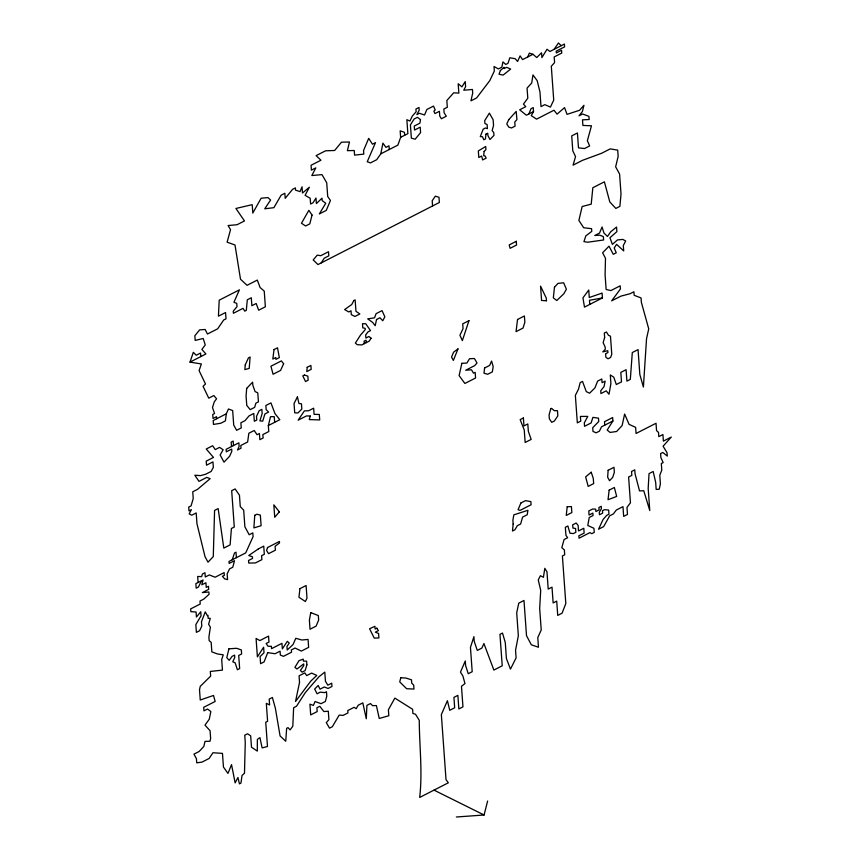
<?xml version="1.0" encoding="UTF-8"?>
<svg xmlns="http://www.w3.org/2000/svg" width="860" height="860" viewBox="0 0 860 860"><rect width="100%" height="100%" fill="white"/><g stroke="black" fill="none" stroke-linecap="round" stroke-linejoin="round"><path stroke-width="1.29" d="M226.32 413.8L225.395 420.884L220.762 423.249L213.474 424.421L213.194 420.519L226.32 413.8L228.448 408.984L232.673 410.553L233.716 425.066L236.629 430.301L241.262 427.925L240.886 422.776L244.993 420.68L249.034 415.907L253.764 413.488L254.323 421.25L256.764 420.002L256.506 416.401L259.172 410.714L261.849 409.349L262.149 413.585L259.903 420.884L262.698 421.163L264.912 413.961L268.578 412.08L266.149 409.607L265.858 405.49L270.932 402.899L275.017 413.681L279.812 419.702L268.341 425.56L268.772 431.559L262.87 434.579L263.117 438.009L259.849 439.675L259.408 433.504L257.065 434.708L254.216 430.505L248.841 433.246L247.637 441.997L240.811 445.491L241.004 448.21L237.543 449.984L239.123 446.351L238.865 442.814L226.137 449.318L226.309 451.833L231.684 449.092L231.834 451.274L229.588 456.273L224.019 462.153L220.138 454.994L223.127 449.748L219.59 447.372L215.247 449.597L212.646 445.738L206.239 449.017L213.484 457.412L206.217 461.132L206.507 465.195L212.947 461.895L213.334 467.388L211.13 471.452L205.572 474.29L200.401 475.623L194.822 475.214L198.982 481.374L206.787 477.375L210.141 478.676L197.52 489.351L192.748 491.802L193.231 498.542L191.081 505.884L188.716 507.099L188.985 510.872L191.35 509.658L189.2 513.871L191.748 515.215L196.188 512.947L196.962 523.751L205.046 556.753L208.023 562.182L213.28 556.613L214.581 510.421L218.15 508.593L223.815 548.1L230.114 544.885L231.415 528.491L234.285 527.019L231.684 490.673L235.102 488.931L239.446 495.22L240.262 506.583L243.692 510.184L244.874 526.761L249.185 534.737L252.808 532.877L253.076 536.651L245.713 552.905L229.018 561.44L229.158 563.44L234.522 560.698L232.77 567.245L229.545 568.89L227.158 573.91L227.567 579.608L224.697 578.877L222.417 576.329L224.32 575.361L224.127 572.62L215.097 577.232L209.335 574.932L205.282 576.995L204.97 572.717L202.39 574.039L201.659 576.641L197.682 576.447L198.112 582.5M200.831 356.577L200.573 353.03L196.241 355.244L193.317 352.32L190.006 362.114L205.905 353.976L201.906 349.429L205.26 344.903L203.197 338.496L195.188 340.41L194.854 335.733L199.649 329.875L205.164 329.477L207.432 334.035L217.677 328.8L223.665 320.017L226.008 318.823L225.556 312.535L218.429 316.179L219.214 300.183L239.413 289.852L233.92 302.301L236.758 303.365L236.994 306.687L233.264 311.148L233.415 313.266L243.025 308.353L244.756 311.137L246.315 310.342L247.304 299.796L251.303 297.754L251.873 305.698L256.173 303.494L258.688 310.213L265.364 306.794L264.246 291.131L260.118 287.541L257.291 280.081L247.046 285.316L240.499 279.221L235.006 245.003L227.115 242.187L230.534 229.652L228.094 225.546L237.091 224.707L244.455 220.945L235.93 208.464L252.206 204.669L252.808 213.065L261.118 198.219L267.987 197.596L270.599 200.036L264.74 208.797L273.878 207.679L281.134 195.188L284.843 193.285L285.197 198.327L292.572 189.34L295.356 187.91L295.517 190.146L300.033 191.608L302.043 186.814L302.483 193.038L309.396 187.2L305.085 195.317L310.18 198.262L310.6 204.024L312.986 202.809L315.996 198.026L316.394 203.562L322.005 198.176L322.177 200.606L325.746 203.272L319.329 213.947L326.252 210.41L330.455 200.498L327.714 196.521L326.725 182.804L321.984 174.623L311.815 175.548L315.824 167.872L311.417 170.129L311.073 165.27L320.952 160.218L316.114 155.628L325.531 150.812L334.647 150.478L341.495 142.19L349.472 141.997L347.386 150.661L354.245 150.5L354.578 155.133L363.801 154.101L363.543 150.554L368.714 138.331L372.466 144.2L375.487 142.652L367.241 161.755L370.477 162.895L376.712 159.702L380.776 153.865L382.926 143.168L385.957 147.35L388.989 145.802L389.247 149.532M268.341 425.56L270.502 416.713L274.232 416.648L274.641 422.346M456.348 817L484.072 815L487.642 801.004M232.232 559.795L234.49 552.98L236.005 552.206L236.392 557.667M404.651 135.278L404.437 132.311L400.169 130.817L400.642 137.331L397.89 145.114L380.776 153.865M528.921 113.939L530.986 108.736L533.232 107.586L533.523 111.585L531.244 115.606L536.565 119.131L553.99 110.22L557.054 114.154L564.547 107.607L567.03 114.358L579.533 110.295L583.951 105.307L582.392 111.542L578.984 115.831L582.564 113.993L588.928 116.369L589.154 119.519L582.5 119.841L582.897 125.431L591.476 125.786L587.358 140.739L589.659 145.931L584.553 148.543L578.49 147.855L577.425 132.967L571.717 135.891L572.782 150.779L575.544 156.617L573.061 165.152L582.478 160.336L601.656 153.252L610.202 148.887L617.706 150.135L618.157 156.412L615.642 166.829L619.587 174.053L621.017 193.994L619.888 206.357L615.835 208.432L609.794 201.917L604.397 181.815L592.841 187.727L591.207 204.153L582.166 206.497L578.877 220.45L583.693 227.739L591.583 228.685L591.777 231.361L585.843 235.866L583.929 241.628L587.799 242.208L603.612 239.983L603.376 236.629L599.667 235.156L594.765 235.5L599.528 233.071L602.064 226.986L603.946 232.985L607.461 236.457L610.654 231.834L616.545 227.029L616.878 231.641L609.933 237.736L612.395 244.38L617.469 239.929L622.866 239.413L625.682 241.004L623.307 245.53L623.693 250.905L616.599 244.347L614.201 247.949L616.244 252.797L613.277 254.313L608.998 246.175L602.613 252.797L605.494 258.29L605.085 274.738L606.139 289.487L610.912 290.562L620.178 285.821L620.404 289.014L611.643 300.86L620.92 296.13L630.154 293.701L633.906 291.776L634.164 295.313L641.044 297.915L641.366 302.322L648.73 328.864L646.537 338.7L643.398 387.054L639.84 374.519L638.055 349.612L632.304 352.546L630.326 379.378L626.918 381.13L626.091 369.703L620.823 372.391L621.5 381.883L616.33 384.527L613.75 377.175L610.288 374.928L610.912 383.603L609.009 394.267L606.214 390.859L600.936 393.558L600.742 390.805L604.064 386.527L605.15 381.12L602.075 382.689L601.807 378.97L597.614 381.12L594.926 387.914L589.584 393.213L586.284 391.612L582.521 381.431L580.188 382.625L578.457 389.236L575.361 395.374L577.329 422.862L580.736 421.12L580.403 416.433L587.778 416.412L584.305 422.873L584.553 426.302L591.089 422.959L592.927 417.369L598.485 418.164L598.732 421.529L592.723 427.732L592.991 431.44L596.163 432.816L599.42 431.15L601.538 426.807L612.9 420.991L612.653 417.541L604.505 421.701L604.752 425.162M527.739 56.964L529.341 53.127L532.985 54.287L536.747 57.545L541.553 52.761L541.897 57.62L547.024 49.256L549.884 51.492L564.396 44.064L564.59 46.87L556.205 51.159L556.334 52.933L561.548 50.267L561.752 53.062L554.184 56.932L554.592 62.586L551.303 66.263L553.722 100.093L550.432 107.091L544.81 104.651L541.005 106.597L539.962 91.966L537.167 80.636L532.974 74.927L531.706 83.033L527.062 88.107L527.793 98.191L523.461 104.114L525.772 106.672L519.666 109.8L526.385 115.229L533.523 111.585M201.498 580.769L198.434 587.004L196.188 588.154L195.865 583.65L203.067 579.962L201.788 584.832L205.895 582.736L206.228 587.412L208.475 586.273L208.69 589.358L202.347 592.604L208.883 591.981L209.044 594.324L203.702 599.162L199.993 601.054L200.208 604.032L190.651 608.912L190.855 611.654L196.08 612.019L196.435 616.996L200.767 611.761L201.057 615.814L195.833 624.596L196.392 632.358L199.606 630.713L201.788 626.112L201.476 621.716L205.26 611.879L207.368 615.685L207.97 615.373L208.174 618.286L210.27 618.404L208.604 624.263L210.377 627.144L208.905 637.088L209.163 640.678L211.173 642.355L211.85 651.901L217.569 653.976L223.256 654.825L221.697 659.534L222.45 670.101L210.313 671.456L210.646 676.143L200.262 686.355L199.509 689.72L200.251 700.008L213.495 695.461L215.161 701.448L203.702 707.307L203.949 710.854L207.529 709.027L210.84 711.532L209.249 719.25L204.981 725.141L210.066 730.688L210.635 738.514L209.969 741.266L205.035 741.374L203.809 746.491L199.122 751.5L193.951 754.145L196.424 758.638L196.725 762.841L202.025 762.1L209.152 758.455L212.957 752.736L222.471 753.382L223.45 767.045L227.954 773.419L231.544 764.637L235.135 782.901L237.951 777.515L239.446 783.868L240.961 783.095L242.015 775.516L244.487 773.226L245.261 742.416L244.745 735.214L247.572 733.774L250.679 735.848L251.496 747.222L257.323 751.092L257.355 739.417L259.935 737.622L262.128 747.92L267.481 746.491L265.74 722.217L267.6 721.271L266.31 703.329L269.599 704.963L269.18 699.137L272.394 697.481L275.34 708.102L280.081 735.934L285.756 741.266L286.649 728.323L288.014 727.625L290.078 729.925L292.808 726.205L293.636 707.716L296.506 706.243L305.375 692.515L318.877 676.831L324.8 672.111L325.456 681.26L327.821 685.183L331.723 683.195L331.96 686.474L328.058 688.473L324.317 686.979L320.038 689.161L318.157 685.474L314.663 689.043L317.082 693.784L320.253 692.16L324.714 692.612L326.477 691.72L326.789 696.116L325.36 701.48L321.06 703.673L315.072 701.524L313.395 705.404L309.923 704.157L310.696 714.907L317.179 711.586L316.91 707.758L319.78 706.286L323.908 711.564L328.305 711.209L328.907 719.723L326.284 722.583L329.52 728.151L332.347 726.7L339.227 715.068L343.075 715.413L347.956 712.918L347.784 710.553L354.127 707.307L356.233 708.694L358.179 705.243L362.812 702.867L366.296 718.766L366.908 705.372L370.466 703.555L372.573 705.651L376.39 705.566L379.26 718.487L388.817 715.735L388.387 709.79L394.847 698.105L412.606 709.285L412.908 713.456L415.52 714.251L419.261 720.336C419.368 746.05 422.668 771.796 419.68 797.446L448.329 782.804L446.017 779.654L441.352 714.574L447.404 700.707L449.748 710.295L454.671 707.78L453.929 697.374L457.875 695.353L458.853 708.952L462.949 706.855L461.476 686.291L464.981 683.603L462.895 675.971L460.465 672.111L465.281 660.964L465.615 665.586L468.238 673.724L472.194 671.703L470.452 647.408L473.903 636.669L474.236 641.409L477.311 650.429L481.847 648.107L483.922 643.538L493.877 670.069L502.219 665.801L499.961 634.347L502.498 633.057L505.261 642.442L506.422 658.556L510.464 669.123L516.097 657.9L515.548 650.235L518.343 635.755L516.699 612.793L518.774 603.139L523.987 600.474L526.513 635.669L531.319 644.785L538.467 647.236L537.779 637.636L541.219 629.982L539.671 608.385L540.703 590.358L538.263 579.919L540.402 575.716L543.423 577.286L544.81 568.32L546.971 571.803L548.207 589.111L552.012 587.165L553.141 602.935L556.71 601.118L557.731 615.405L562.074 613.18L565.816 603.548L562.397 555.958L564.708 554.775L564.353 549.916L561.806 547.702L564.085 539.532L567.643 537.715L565.923 535.264L565.342 527.288L567.88 525.987L569.965 533.2L573.319 533.598L575.856 532.308L575.576 528.491L572.932 528.062L572.696 524.815L576.157 523.041L578.124 525.406L578.522 530.942L583.789 528.255L584.134 533.103L578.866 535.802L579.038 538.199L589.971 532.609L591.723 533.694L594.238 532.404L593.948 528.298L587.788 525.492L589.229 517.483L593.034 515.538L592.862 513.087L589.057 515.033L588.767 510.99L592.572 509.045L595.69 509.152L595.862 511.549L599.087 509.905L598.915 507.497L601.237 506.314L601.409 508.712L599.259 512.345L599.431 514.774L602.656 513.13L602.484 510.7L604.451 509.69L608.665 510.055L608.955 514.226L606.666 515.398L603.107 519.462L598.549 529.222L603.623 526.632L609.654 515.839L613.363 513.936L616.287 510.066L622.973 506.647L623.672 516.387L627.478 514.441L626.972 507.411L630.455 502.82L628.606 477.031L631.831 475.387L631.552 471.495L634.766 469.85L635.045 473.742L639.539 490.92L643.753 490.716L649.773 510.56L648.182 488.448L649.031 473.623L653.181 471.495L655.664 482.267L656.18 489.415L659.233 489.222L660.405 483.868L659.781 475.236L661.791 470.162L661.318 463.529L663.167 462.583L660.899 457.627L660.609 453.564L662.802 452.446L667.285 456.058L667.048 452.736L663.092 446.211L671.284 437.063L663.383 441.105L662.909 434.536L658.814 436.633L658.513 432.397L656.556 430.634L656.029 423.27L636.067 433.472L635.637 427.356L629.068 424.367L624.618 414.047L622.124 425.571L616.599 431.505L610.052 432.429L607.182 430.054L612.9 420.991M321.221 262.891L324.231 258.193L328.81 255.85L328.52 251.733L320.715 255.721L317.286 255.108L313.19 259.924L317.963 264.568L439.352 202.498L438.987 197.273L435.343 196.155L432.204 200.735L432.58 205.97M554.13 49.321L558.43 43L561.225 45.688M532.985 54.287L522.568 59.609L520.106 55.857L517.58 61.468L515.194 58.706L509.862 57.792L507.948 63.36L505.798 64.457L502.928 61.909L501.831 67.198L498.413 68.95L494.016 66.499L494.339 71.014L489.813 80.582L476.601 97.954L470.947 100.846L472.71 93.052L472.452 89.462L463.744 90.225L465.604 86.72L465.238 81.593L461.885 86.86L458.187 83.753L458.853 93.127L453.704 92.805L446.834 100.513L447.318 107.263L443.846 109.026L444.115 112.789L446.297 116.229L441.373 118.755L439.761 116.035L439.417 111.295L434.934 113.584L433.881 111.166L435.181 109.93L433.515 106.081L426.872 109.478L424.539 114.993L419.422 113.283L416.874 114.584L419.196 110.209L419.003 107.468L415.928 109.037L416.122 111.778L412.295 116.1L409.94 121.067L406.866 119.691L407.866 133.633L400.642 137.331M602.441 297.936L584.499 307.106L582.94 297.861L588.745 290.046L589.272 297.528L602.086 293.077L602.441 297.936L589.476 300.269L589.766 304.408M190.006 362.114L201.358 363.952L199.09 370.638L205.497 383.947L203.078 386.355L208.754 398.159L213.828 395.557L216.58 398.793L214.28 401.846L212.495 407.565L214.559 413.531L212.753 414.456L213.043 418.454L216.505 416.691L216.655 418.745M434.01 790.125L484.072 815M366.231 342.656L366.048 340.205L364.102 341.194L364.274 343.656M233.501 445.555L233.178 441.094L231.179 442.115L231.501 446.577M254.753 515.323L253.883 527.911L261.096 525.707L260.344 515.129L256.893 514.226L254.753 515.323M608.138 470.28L607.644 477.225L609.536 480.729L612.686 477.408L614.352 472.323L613.997 467.292L608.138 470.28M245.25 364.833L244.874 369.628L249.217 368.37L250.109 357.018L248.465 357.857L245.25 364.833M246.68 388.376L246.078 396.019L246.755 405.393L250.206 409.639L254.646 407.371L255.904 403.136L258.43 401.846L257.785 392.869L255.076 391.558L252.829 385.237L252.614 382.162L246.68 388.376M513.162 524.009L512.485 531.018L514.925 529.771L517.333 525.686L520.612 524.019L522.601 517.107L527.191 514.764L527.943 510.302L513.85 514.839L512.883 520.182L513.162 524.009M307.213 367.306L306.784 371.584L311.18 369.338L310.89 365.425L307.213 367.306M485.943 134.138L485.427 138.976L483.815 139.793L482.46 136.697L480.299 136.6L483.159 129.183L485.448 128L487.416 128.645L487.115 124.539L484.9 123.507L484.696 120.658L489.383 113.122L493.124 119.744L493.543 125.517L492.135 130.623L493.758 132.547L493.962 135.396L489.963 139.524L487.91 135.536L487.738 133.225L485.943 134.138M554.485 287.197L553.324 297.85L556.796 300.505L563.837 293.765L566.396 289.218L563.644 282.779L557.989 283.402L554.485 287.197M567.202 506.766L566.235 515.441L571.846 512.571L571.416 506.572L567.202 506.766M484.137 151.457L483.653 155.681L485.158 156.069L486.158 158.143L482.643 159.939L481.632 156.047L478.805 157.487L478.332 150.919L485.696 146.479L485.921 149.619L484.137 151.457M609.138 490.157L608.041 499.714L616.663 496.424L614.352 487.491L609.138 490.157M299.946 588.67L298.947 597.249L305.375 601.527L306.998 598.098L306.096 585.52L299.946 588.67M484.578 368.015L483.987 373.165L487.642 374.293L492.35 371.885L493.167 366.51L491.576 361.071L489.652 365.414L484.578 368.015M517.537 319.479L516.043 331.637L523.02 328.068L524.847 322.296L524.396 315.975L517.537 319.479M274.039 349.579L272.813 359.05L275.791 357.534L275.92 359.362L279.328 357.61L277.5 347.795L274.039 349.579M420.497 119.583L419.916 123.163L414.251 126.055L414.541 130.053L420.207 127.162L420.594 132.601L415.187 139.202L411.36 138.137L410.413 124.883L414.133 118.992L417.401 117.315L420.497 119.583M299.538 682.41L295.528 701.48L310.75 681.141L316.792 675.433L311.621 673.079L306.687 675.605L304.827 672.896L299.065 675.842L299.538 682.41M310.761 612.632L309.385 620.114L310.03 629.23L316.082 626.144L318.651 620.06L318.329 615.545L310.761 612.632M376.529 319.512L375.207 325.736L372.627 322.414L367.704 318.856L374.498 317.834L376.11 313.663L382.034 310.632L384.85 316.792L382.764 320.78L379.948 317.77L376.529 319.512M461.863 363.318L459.1 375.594L464.884 383.463L475.569 378.002L475.161 372.326L473.505 373.175L471.463 369.779L465.701 370.23L474.677 365.629L476.999 362.974L474.43 358.523L469.517 358.738L466.883 363.07L461.863 363.318M228.943 648.805L226.782 657.653L229.168 660.34L232.103 656.374L234.587 655.105L234.758 657.491L232.759 661.802L235.145 662.813L237.403 669.746L239.65 668.596L238.704 655.471L241.628 653.976L241.337 649.913L236.554 648.3L228.943 648.805M312.04 215.054L309.815 223.847L305.601 225.997L301.484 223.234L308.848 210.334L312.04 215.054M400.803 677.734L399.728 681.915L406.64 688.72L413.972 689.053L413.692 685.119L411.725 683.13L411.488 679.83L406.006 678.056L400.803 677.734M310.234 416.036L309.267 419.583L319.705 419.927L319.307 414.456L314.104 414.359L313.653 408.188L308.632 410.747L304.408 410.876L298.119 420.196L306.515 415.907L310.234 416.036M550.755 408.758L549.078 414.961L549.357 418.831L551.733 422.335L554.399 420.97L557.839 415.875L557.463 410.671L554.313 410.693L551.582 408.339L550.755 408.758M604.634 337.518L603.139 342.688L605.128 346.935L605.3 349.278L602.774 351.89L607.773 350.676L607.913 352.557L605.612 353.729L605.87 357.276L608.041 358.77L610.578 357.481L611.772 354.341L610.471 336.174L608.514 335.303L606.408 331.992L604.311 333.056L604.634 337.518M306.88 664.877L305.128 670.596L302.107 672.144L300.398 670.488L303.784 665.522L303.677 663.931L296.99 668.994L294.905 667.371L299.022 660.63L303.247 659.136L303.387 661.082L306.612 661.168L306.88 664.877M267.514 547.551L266.6 550.508L268.556 553.668L275.383 550.174L275.103 546.293L279.521 542.939L279.414 541.456L267.514 547.551M468.969 320.662L462.358 340.625L459.917 335.25L463.056 328.617L462.712 323.854L468.969 320.662M500.359 70.552L499.036 74.261L503.143 75.078L510.657 69.069L506.69 67.327L504.25 68.574L504.154 67.263L500.359 70.552M267.739 652.643L264.063 661.92L260.601 663.694L260.085 656.556L264.009 652.794L263.611 647.258L257.398 656.879L256.076 638.421L259.827 640.582L268.546 636.12L268.965 642.054L266.138 643.506L268.062 646.279L271.384 646.312L271.556 648.655L281.951 643.345L282.349 648.881L287.315 641.334L289.239 643.065L286.96 646.526L287.208 650.009L293.056 644.538L295.775 638.303L301.871 640.001L308.063 639.432L308.632 647.365L301.365 651.084L295.077 648.032L291.368 649.923L291.54 652.213L283.488 656.33L280.349 655.083L280.07 651.181L275.092 653.729L267.739 652.643M457.993 348.902L453.349 360.458L451.554 357.061L453.585 352.191L457.993 348.902M520.913 502.971L518.075 509.658L520.031 510.41L531.093 504.755L530.867 501.616L525.46 500.649L520.913 502.971M283.639 363.737L280.586 370.413L273.072 374.25L270.932 366.231L281.37 360.899L283.639 363.737M508.776 119.637L506.766 123.958L508.819 127.14L511.506 127.979L515.065 126.162L514.774 121.991L516.935 119.615L516.183 111.413L508.776 119.637M297.442 396.901L294.045 403.469L294.711 412.843L297.969 412.961L301.828 409.07L301.452 403.813L298.947 403.501L297.442 396.901M353.825 300.559L351.772 304.494L344.634 309.579L348.762 311.954L351.009 310.804L351.288 314.631L354.965 316.458L359.846 313.964L355.965 311.32L355.137 299.893L353.825 300.559M371.058 338.206L369.252 341.108L361.791 344.925L357.255 344.699L355.373 343.075L360.512 335.067L365.274 329.584L365.188 328.348L362.791 327.853L362.49 323.683L365.758 323.758L370.51 330.616L368.015 331.895L365.672 334.895L365.898 338.034L368.918 336.496L371.058 338.206M279.328 511.883L274.727 517.258L273.835 504.852L279.328 511.883M591.228 472.237L585.638 476.892L588.197 486.394L593.658 483.599L593.292 478.461L591.228 472.237M258.419 548.863L248.744 555.528L252.421 556.786L252.539 558.441L248.54 560.494L248.723 563.063L255.484 562.924L261.87 559.656L261.591 555.711L264.321 554.313L263.74 546.143L258.419 548.863M516.279 241.305L509.206 244.928L510.109 248.314L516.548 245.025L516.279 241.305M304.408 375.046L302.795 375.874L305.536 381.539L308.138 380.206L307.848 376.153L304.408 375.046M523.385 417.971L520.171 419.615L524.256 430.021L525.148 442.481L531.158 439.406L528.341 431.312L527.814 423.937L523.955 425.915L523.385 417.971M376.809 628.187L375.121 629.058L374.928 626.317L369.574 628.767L374.272 638.141L378.905 637.937L378.594 633.476L375.347 632.164L378.379 630.606L376.809 628.187M546.465 300.763L541.574 300.473L540.553 286.133L546.272 298.076L546.465 300.763"/></g></svg>
